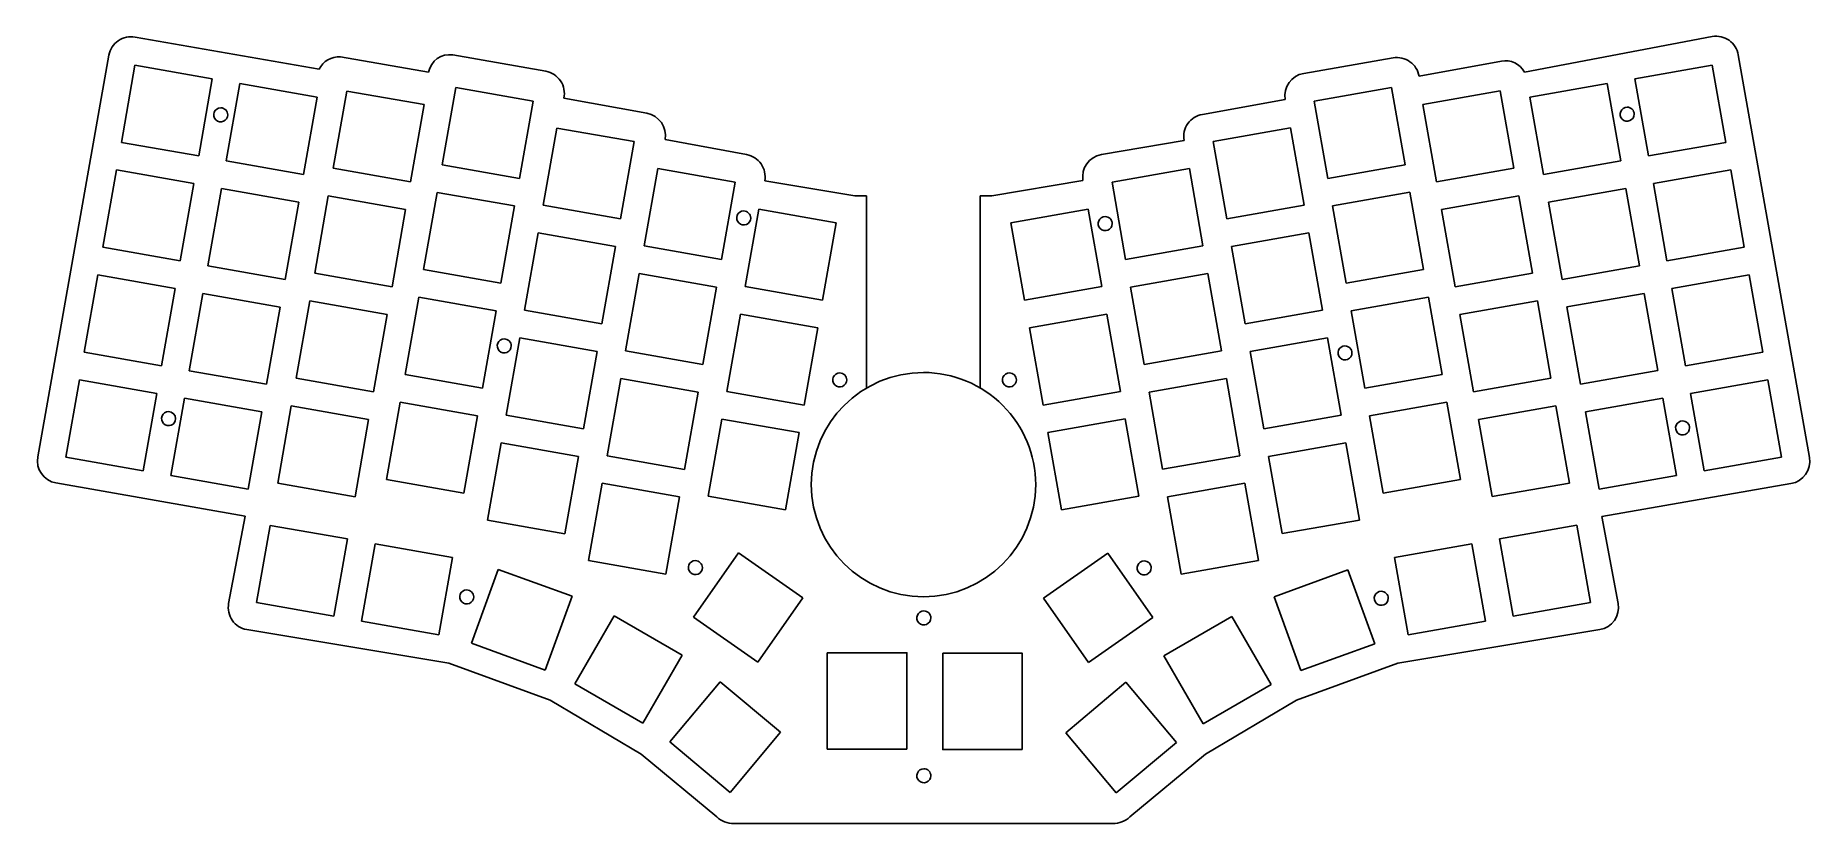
# Model space of a CAD drawing. Header units: millimetres. Extents: x 0 to 31.6, y 0 to 14.1.
import ezdxf

# ---------------------------------------------------------------- set-up
doc = ezdxf.new("R2010")
doc.units = ezdxf.units.MM
doc.layers.get('0').update_dxf_attribs({"linetype": 'CONTINUOUS'})

msp = doc.modelspace()

# ---------------------------------------------------------------- linework, layer by layer
at = {"color": 7}
for points in [[(1.749662, 14.03256), (5.028111, 13.456698)], [(29.865513, 14.041869), (26.519021, 13.408829)], [(1.282689, 13.709272), (0.012689, 6.546471)], [(5.412214, 13.679505), (6.981438, 13.405117)], [(7.413522, 13.713498), (9.070657, 13.422223)], [(24.175914, 13.660869), (22.58202, 13.383429)], [(31.59706, 6.531736), (30.32902, 13.713629)], [(1.50294, 12.15381), (1.746047, 13.532541)], [(3.124778, 13.289433), (1.746047, 13.532541)], [(26.107228, 13.604716), (24.63942, 13.332629)], [(29.864131, 13.532961), (28.4854, 13.289853)], [(29.864131, 13.532961), (30.107239, 12.15423)], [(3.124778, 13.289433), (2.881671, 11.910702)], [(3.374074, 11.823878), (3.617182, 13.202609)], [(4.995913, 12.959502), (3.617182, 13.202609)], [(5.279939, 11.690908), (5.523046, 13.069639)], [(6.901777, 12.826531), (5.523046, 13.069639)], [(7.220533, 11.7549), (7.46364, 13.133631)], [(8.842371, 12.890523), (7.46364, 13.133631)], [(24.146537, 13.13405), (22.767806, 12.890942)], [(24.146537, 13.13405), (24.389645, 11.755319)], [(26.087132, 13.070058), (24.708401, 12.826951)], [(26.087132, 13.070058), (26.330239, 11.691327)], [(27.992996, 13.203029), (26.614265, 12.959922)], [(27.992996, 13.203029), (28.236104, 11.824298)], [(28.728508, 11.911122), (28.4854, 13.289853)], [(4.995913, 12.959502), (4.752805, 11.580771)], [(6.901777, 12.826531), (6.65867, 11.4478)], [(8.842371, 12.890523), (8.599264, 11.511792)], [(10.87262, 12.672229), (9.392509, 12.941857)], [(22.25378, 12.919923), (20.776659, 12.653136)], [(23.010914, 11.512211), (22.767806, 12.890942)], [(24.951508, 11.44822), (24.708401, 12.826951)], [(26.857373, 11.581191), (26.614265, 12.959922)], [(9.022207, 11.031045), (9.265315, 12.409776)], [(10.644046, 12.166668), (9.265315, 12.409776)], [(22.344863, 12.410196), (20.966132, 12.167088)], [(22.344863, 12.410196), (22.58797, 11.031465)], [(1.50294, 12.15381), (2.881671, 11.910702)], [(10.644046, 12.166668), (10.400938, 10.787938)], [(12.65062, 11.935628), (11.195909, 12.205256)], [(20.44842, 12.189629), (18.97522, 11.935629)], [(21.20924, 10.788357), (20.966132, 12.167088)], [(28.728508, 11.911122), (30.107239, 12.15423)], [(3.374074, 11.823878), (4.752805, 11.580771)], [(7.220533, 11.7549), (8.599264, 11.511792)], [(23.010914, 11.512211), (24.389645, 11.755319)], [(26.857373, 11.581191), (28.236104, 11.824298)], [(1.173008, 10.282676), (1.416116, 11.661407)], [(2.794847, 11.418299), (1.416116, 11.661407)], [(2.794847, 11.418299), (2.551739, 10.039568)], [(5.279939, 11.690908), (6.65867, 11.4478)], [(10.823883, 10.307191), (11.066991, 11.685921)], [(12.445722, 11.442814), (11.066991, 11.685921)], [(12.445722, 11.442814), (12.202614, 10.064083)], [(14.58102, 11.199029), (12.97391, 11.468656)], [(18.64698, 11.472123), (17.01942, 11.199029)], [(20.543187, 11.686342), (19.164456, 11.443234)], [(19.407564, 10.064503), (19.164456, 11.443234)], [(20.543187, 11.686342), (20.786295, 10.307611)], [(24.951508, 11.44822), (26.330239, 11.691327)], [(30.194062, 11.661826), (28.815331, 11.418719)], [(29.058438, 10.039988), (28.815331, 11.418719)], [(30.194062, 11.661826), (30.437169, 10.283095)], [(3.044143, 9.952744), (3.28725, 11.331475)], [(4.665981, 11.088368), (3.28725, 11.331475)], [(4.665981, 11.088368), (4.422874, 9.709637)], [(4.950007, 9.819773), (5.193115, 11.198504)], [(6.571846, 10.955397), (5.193115, 11.198504)], [(6.890601, 9.883765), (7.133709, 11.262495)], [(8.51244, 11.019388), (7.133709, 11.262495)], [(14.785511, 11.199345), (14.58102, 11.199029)], [(14.785512, 7.770345), (14.785511, 11.199345)], [(17.01942, 11.199029), (16.814928, 11.198713)], [(16.814929, 7.774345), (16.814928, 11.198713)], [(24.47647, 11.262916), (23.097739, 11.019808)], [(24.47647, 11.262916), (24.719577, 9.884185)], [(26.417063, 11.198924), (25.038332, 10.955817)], [(26.417063, 11.198924), (26.66017, 9.820193)], [(28.322927, 11.331894), (26.944197, 11.088787)], [(27.187304, 9.710056), (26.944197, 11.088787)], [(28.322927, 11.331894), (28.566035, 9.953163)], [(6.571846, 10.955397), (6.328738, 9.576666)], [(8.51244, 11.019388), (8.269332, 9.640657)], [(9.022207, 11.031045), (10.400938, 10.787938)], [(12.625558, 9.583335), (12.868665, 10.962066)], [(14.247396, 10.718958), (12.868665, 10.962066)], [(18.741511, 10.962487), (17.362781, 10.719379)], [(18.741511, 10.962487), (18.984619, 9.583756)], [(21.20924, 10.788357), (22.58797, 11.031465)], [(23.340846, 9.641078), (23.097739, 11.019808)], [(25.281439, 9.577086), (25.038332, 10.955817)], [(8.692276, 9.15991), (8.935384, 10.538641)], [(10.314115, 10.295534), (8.935384, 10.538641)], [(14.247396, 10.718958), (14.004289, 9.340227)], [(17.605888, 9.340648), (17.362781, 10.719379)], [(22.674794, 10.539061), (21.296063, 10.295954)], [(22.674794, 10.539061), (22.917901, 9.16033)], [(1.173008, 10.282676), (2.551739, 10.039568)], [(10.314115, 10.295534), (10.071007, 8.916803)], [(10.823883, 10.307191), (12.202614, 10.064083)], [(19.407564, 10.064503), (20.786295, 10.307611)], [(21.53917, 8.917223), (21.296063, 10.295954)], [(29.058438, 10.039988), (30.437169, 10.283095)], [(3.044143, 9.952744), (4.422874, 9.709637)], [(4.950007, 9.819773), (6.328738, 9.576666)], [(6.890601, 9.883765), (8.269332, 9.640657)], [(20.873117, 9.815207), (19.494387, 9.5721)], [(20.873117, 9.815207), (21.116225, 8.436476)], [(23.340846, 9.641078), (24.719577, 9.884185)], [(25.281439, 9.577086), (26.66017, 9.820193)], [(27.187304, 9.710056), (28.566035, 9.953163)], [(0.843077, 8.41154), (1.086185, 9.790271)], [(2.464916, 9.547164), (1.086185, 9.790271)], [(2.464916, 9.547164), (2.221808, 8.168433)], [(10.493952, 8.436056), (10.737059, 9.814787)], [(12.11579, 9.571679), (10.737059, 9.814787)], [(12.11579, 9.571679), (11.872683, 8.192948)], [(12.625558, 9.583335), (14.004289, 9.340227)], [(17.605888, 9.340648), (18.984619, 9.583756)], [(19.737494, 8.193369), (19.494387, 9.5721)], [(30.523993, 9.790691), (29.145262, 9.547584)], [(29.38837, 8.168853), (29.145262, 9.547584)], [(30.523993, 9.790691), (30.767101, 8.41196)], [(2.714211, 8.081609), (2.957319, 9.46034)], [(4.33605, 9.217233), (2.957319, 9.46034)], [(4.33605, 9.217233), (4.092942, 7.838502)], [(4.620076, 7.948639), (4.863183, 9.32737)], [(6.241914, 9.084263), (4.863183, 9.32737)], [(6.56067, 8.012631), (6.803777, 9.391361)], [(8.182508, 9.148254), (6.803777, 9.391361)], [(24.8064, 9.391782), (23.427669, 9.148674)], [(24.8064, 9.391782), (25.049508, 8.013051)], [(26.746995, 9.32779), (25.368264, 9.084682)], [(26.746995, 9.32779), (26.990103, 7.949059)], [(28.652859, 9.46076), (27.274128, 9.217652)], [(27.517235, 7.838921), (27.274128, 9.217652)], [(28.652859, 9.46076), (28.895966, 8.082029)], [(6.241914, 9.084263), (5.998806, 7.705532)], [(8.182508, 9.148254), (7.939401, 7.769523)], [(8.692276, 9.15991), (10.071007, 8.916803)], [(12.295627, 7.712201), (12.538735, 9.090932)], [(13.917465, 8.847824), (12.538735, 9.090932)], [(19.071443, 9.091352), (17.692712, 8.848244)], [(19.071443, 9.091352), (19.314551, 7.712621)], [(21.53917, 8.917223), (22.917901, 9.16033)], [(23.670777, 7.769943), (23.427669, 9.148674)], [(25.611372, 7.705951), (25.368264, 9.084682)], [(8.362345, 7.288775), (8.605452, 8.667506)], [(9.984183, 8.424399), (8.605452, 8.667506)], [(13.917465, 8.847824), (13.674358, 7.469094)], [(17.93582, 7.469514), (17.692712, 8.848244)], [(23.004725, 8.667926), (21.625994, 8.424819)], [(23.004725, 8.667926), (23.247833, 7.289195)], [(0.843077, 8.41154), (2.221808, 8.168433)], [(9.984183, 8.424399), (9.741076, 7.045668)], [(10.493952, 8.436056), (11.872683, 8.192948)], [(19.737494, 8.193369), (21.116225, 8.436476)], [(21.869102, 7.046088), (21.625994, 8.424819)], [(29.38837, 8.168853), (30.767101, 8.41196)], [(0.513144, 6.540406), (0.756252, 7.919137)], [(2.134983, 7.676029), (0.756252, 7.919137)], [(2.714211, 8.081609), (4.092942, 7.838502)], [(4.620076, 7.948639), (5.998806, 7.705532)], [(6.56067, 8.012631), (7.939401, 7.769523)], [(10.164021, 6.56492), (10.407128, 7.943651)], [(11.785859, 7.700544), (10.407128, 7.943651)], [(21.203049, 7.944072), (19.824318, 7.700965)], [(21.203049, 7.944072), (21.446157, 6.565341)], [(23.670777, 7.769943), (25.049508, 8.013051)], [(25.611372, 7.705951), (26.990103, 7.949059)], [(27.517235, 7.838921), (28.895966, 8.082029)], [(30.853925, 7.919557), (29.475194, 7.676449)], [(30.853925, 7.919557), (31.097032, 6.540826)], [(2.134983, 7.676029), (1.891875, 6.297299)], [(11.785859, 7.700544), (11.542752, 6.321813)], [(12.295627, 7.712201), (13.674358, 7.469094)], [(17.93582, 7.469514), (19.314551, 7.712621)], [(20.067426, 6.322234), (19.824318, 7.700965)], [(29.718301, 6.297718), (29.475194, 7.676449)], [(2.384279, 6.210474), (2.627387, 7.589205)], [(4.006118, 7.346098), (2.627387, 7.589205)], [(4.006118, 7.346098), (3.76301, 5.967367)], [(4.290144, 6.077504), (4.533252, 7.456235)], [(5.911983, 7.213128), (4.533252, 7.456235)], [(6.230738, 6.141496), (6.473846, 7.520227)], [(7.852577, 7.27712), (6.473846, 7.520227)], [(8.362345, 7.288775), (9.741076, 7.045668)], [(21.869102, 7.046088), (23.247833, 7.289195)], [(25.136332, 7.520646), (23.757601, 7.277539)], [(25.136332, 7.520646), (25.379439, 6.141915)], [(27.076926, 7.456655), (25.698195, 7.213547)], [(27.076926, 7.456655), (27.320034, 6.077924)], [(28.98279, 7.589625), (27.604059, 7.346518)], [(27.847167, 5.967787), (27.604059, 7.346518)], [(28.98279, 7.589625), (29.225897, 6.210894)], [(5.911983, 7.213128), (5.668875, 5.834397)], [(7.852577, 7.27712), (7.609469, 5.898389)], [(11.965697, 5.841066), (12.208804, 7.219797)], [(13.587535, 6.97669), (12.208804, 7.219797)], [(13.587535, 6.97669), (13.344428, 5.597959)], [(19.401374, 7.220217), (18.022643, 6.97711)], [(18.265751, 5.598379), (18.022643, 6.97711)], [(19.401374, 7.220217), (19.644482, 5.841486)], [(24.000708, 5.898808), (23.757601, 7.277539)], [(25.941303, 5.834817), (25.698195, 7.213547)], [(8.032413, 5.417642), (8.275521, 6.796373)], [(9.654252, 6.553265), (8.275521, 6.796373)], [(23.334656, 6.796792), (21.955925, 6.553684)], [(23.334656, 6.796792), (23.577764, 5.418061)], [(0.513144, 6.540406), (1.891875, 6.297299)], [(9.654252, 6.553265), (9.411144, 5.174534)], [(10.164021, 6.56492), (11.542752, 6.321813)], [(20.067426, 6.322234), (21.446157, 6.565341)], [(22.199033, 5.174954), (21.955925, 6.553684)], [(29.718301, 6.297718), (31.097032, 6.540826)], [(0.335978, 6.079498), (3.70982, 5.484029)], [(2.384279, 6.210474), (3.76301, 5.967367)], [(4.290144, 6.077504), (5.668875, 5.834397)], [(6.230738, 6.141496), (7.609469, 5.898389)], [(9.834089, 4.693787), (10.077197, 6.072517)], [(11.455928, 5.82941), (10.077197, 6.072517)], [(21.532982, 6.072937), (20.154251, 5.82983)], [(21.532982, 6.072937), (21.776089, 4.694206)], [(24.000708, 5.898808), (25.379439, 6.141915)], [(25.941303, 5.834817), (27.320034, 6.077924)], [(27.847167, 5.967787), (29.225897, 6.210894)], [(31.26882, 6.068229), (27.895571, 5.480563)], [(11.455928, 5.82941), (11.21282, 4.450679)], [(11.965697, 5.841066), (13.344428, 5.597959)], [(18.265751, 5.598379), (19.644482, 5.841486)], [(20.397359, 4.451099), (20.154251, 5.82983)], [(3.70982, 5.484029), (3.416289, 3.930271)], [(8.032413, 5.417642), (9.411144, 5.174534)], [(22.199033, 5.174954), (23.577764, 5.418061)], [(27.895571, 5.480563), (28.189102, 3.926805)], [(3.914022, 3.94441), (4.15713, 5.323141)], [(5.535861, 5.080034), (4.15713, 5.323141)], [(5.535861, 5.080034), (5.292753, 3.701303)], [(27.453048, 5.323561), (26.074317, 5.080454)], [(26.317425, 3.701723), (26.074317, 5.080454)], [(27.453048, 5.323561), (27.696156, 3.94483)], [(5.785157, 3.614479), (6.028264, 4.99321)], [(7.406995, 4.750102), (6.028264, 4.99321)], [(7.406995, 4.750102), (7.163888, 3.371372)], [(11.700998, 3.688099), (12.504005, 4.834911)], [(13.650818, 4.031904), (12.504005, 4.834911)], [(19.089335, 4.826561), (17.942522, 4.023554)], [(19.089335, 4.826561), (19.892342, 3.679748)], [(25.581913, 4.993629), (24.203182, 4.750522)], [(24.44629, 3.371791), (24.203182, 4.750522)], [(25.581913, 4.993629), (25.825021, 3.614898)], [(7.743103, 3.220692), (8.221931, 4.536262)], [(9.537501, 4.057434), (8.221931, 4.536262)], [(9.834089, 4.693787), (11.21282, 4.450679)], [(20.397359, 4.451099), (21.776089, 4.694206)], [(23.368688, 4.52692), (22.053118, 4.048092)], [(23.368688, 4.52692), (23.847516, 3.21135)], [(3.914022, 3.94441), (5.292753, 3.701303)], [(9.537501, 4.057434), (9.058673, 2.741864)], [(13.650818, 4.031904), (12.847811, 2.885092)], [(18.745529, 2.876741), (17.942522, 4.023554)], [(22.531946, 2.732522), (22.053118, 4.048092)], [(26.317425, 3.701723), (27.696156, 3.94483)], [(5.785157, 3.614479), (7.163888, 3.371372)], [(9.588657, 2.4958), (10.288657, 3.708236)], [(11.501093, 3.008236), (10.288657, 3.708236)], [(11.700998, 3.688099), (12.847811, 2.885092)], [(18.745529, 2.876741), (19.892342, 3.679748)], [(21.301943, 3.69808), (20.089507, 2.99808)], [(21.301943, 3.69808), (22.001943, 2.485645)], [(24.44629, 3.371791), (25.825021, 3.614898)], [(3.739577, 3.463298), (7.34202, 2.867829)], [(7.743103, 3.220692), (9.058673, 2.741864)], [(22.531946, 2.732522), (23.847516, 3.21135)], [(27.860862, 3.463298), (24.25842, 2.867829)], [(7.34202, 2.867829), (9.14542, 2.207429)], [(11.501093, 3.008236), (10.801093, 1.7958)], [(14.086835, 1.330703), (14.086835, 3.050703)], [(15.506835, 1.330703), (15.506835, 3.050703), (14.086835, 3.050703)], [(17.565505, 1.323352), (16.145505, 1.323352), (16.145505, 3.043352)], [(17.565505, 1.323352), (17.565505, 3.043352), (16.145505, 3.043352)], [(20.789507, 1.785645), (20.089507, 2.99808)], [(24.25842, 2.867829), (22.45502, 2.207429)], [(9.588657, 2.4958), (10.801093, 1.7958)], [(11.281653, 1.459423), (12.181555, 2.531885)], [(13.254017, 1.631983), (12.181555, 2.531885)], [(19.411785, 2.523535), (18.339323, 1.623632)], [(19.411785, 2.523535), (20.311688, 1.451072)], [(20.789507, 1.785645), (22.001943, 2.485645)], [(9.14542, 2.207429), (10.77102, 1.242229)], [(22.45502, 2.207429), (20.829421, 1.242229)], [(13.254017, 1.631983), (12.354115, 0.559521)], [(19.239225, 0.55117), (18.339323, 1.623632)], [(11.281653, 1.459423), (12.354115, 0.559521)], [(15.506835, 1.330703), (14.086835, 1.330703)], [(19.239225, 0.55117), (20.311688, 1.451072)], [(10.77102, 1.242229), (12.11722, 0.12463)], [(20.829421, 1.242229), (19.483221, 0.124629)], [(12.42202, 0.005457), (19.17842, 0.005457)]]:
    msp.add_lwpolyline(points, dxfattribs=at)
for points in [[(3.27477, 12.769776)], [(28.34877, 12.781775)], [(12.59777, 10.929776)], [(19.04277, 10.829776)], [(8.32877, 8.648775)], [(23.31777, 8.523775)], [(14.310511, 8.042345)], [(15.803511, 8.049345)], [(17.335511, 8.042345)], [(2.34477, 7.350776)], [(29.336769, 7.185775)], [(11.73677, 4.693775)], [(19.73777, 4.688775)], [(7.65977, 4.171776)], [(23.96477, 4.146775)], [(15.80977, 3.797345)], [(15.80977, 0.982775)]]:
    msp.add_lwpolyline(points, close=True, dxfattribs=at)
for points in [[(1.44922, 13.967629), (1.361645, 13.907), (1.301742, 13.814066), (1.282689, 13.70927)], [(1.749662, 14.03256), (1.644866, 14.051614), (1.536794, 14.028257), (1.44922, 13.967629)], [(30.165252, 13.97375), (30.078327, 14.035307), (29.970507, 14.059811), (29.865515, 14.041869)], [(30.329021, 13.713629), (30.311088, 13.818623), (30.252178, 13.912192), (30.165252, 13.97375)], [(5.412214, 13.679506), (5.250833, 13.690046), (5.099081, 13.602019), (5.02811, 13.456698)], [(7.413522, 13.7135), (7.20978, 13.744539), (7.018309, 13.607884), (6.981437, 13.405117)], [(24.475652, 13.59275), (24.388726, 13.654307), (24.280906, 13.67881), (24.175914, 13.660868)], [(26.519024, 13.408831), (26.436858, 13.554494), (26.272078, 13.632877), (26.107228, 13.604716)], [(9.333214, 13.250135), (9.272571, 13.340646), (9.177848, 13.40273), (9.070657, 13.422223)], [(22.58202, 13.383433), (22.363386, 13.346077), (22.216429, 13.138557), (22.253781, 12.919922)], [(24.639421, 13.332629), (24.621487, 13.437623), (24.562577, 13.531192), (24.475652, 13.59275)], [(9.392507, 12.941857), (9.415248, 13.048406), (9.393857, 13.159624), (9.333214, 13.250135)], [(3.159285, 12.692611), (3.139937, 12.645902), (3.150632, 12.592137), (3.186382, 12.556387)], [(3.27477, 12.769776), (3.224212, 12.769776), (3.178633, 12.73932), (3.159285, 12.692611)], [(3.363158, 12.733164), (3.339716, 12.756606), (3.307922, 12.769776), (3.27477, 12.769776)], [(3.39977, 12.644776), (3.39977, 12.677928), (3.3866, 12.709722), (3.363158, 12.733164)], [(11.195908, 12.205256), (11.235582, 12.42348), (11.090843, 12.632549), (10.87262, 12.672229)], [(28.233285, 12.704611), (28.213937, 12.657902), (28.224632, 12.604137), (28.260381, 12.568387)], [(28.34877, 12.781775), (28.298212, 12.781775), (28.252632, 12.75132), (28.233285, 12.704611)], [(28.437158, 12.745164), (28.413716, 12.768606), (28.381922, 12.781775), (28.34877, 12.781775)], [(28.47377, 12.656775), (28.47377, 12.689927), (28.4606, 12.721722), (28.437158, 12.745164)], [(3.186382, 12.556387), (3.222131, 12.520638), (3.275896, 12.509943), (3.322605, 12.529291)], [(3.322605, 12.529291), (3.369315, 12.548638), (3.39977, 12.594218), (3.39977, 12.644776)], [(20.516539, 12.489365), (20.454981, 12.40244), (20.430478, 12.294621), (20.44842, 12.189629)], [(20.77666, 12.653132), (20.671666, 12.6352), (20.578097, 12.57629), (20.516539, 12.489365)], [(28.260381, 12.568387), (28.296131, 12.532637), (28.349896, 12.521943), (28.396605, 12.54129)], [(28.396605, 12.54129), (28.443314, 12.560638), (28.47377, 12.606218), (28.47377, 12.656775)], [(12.908983, 11.769101), (12.848354, 11.856676), (12.755417, 11.916578), (12.65062, 11.935629)], [(12.973912, 11.468655), (12.992968, 11.573451), (12.969613, 11.681525), (12.908983, 11.769101)], [(18.97522, 11.935633), (18.756586, 11.898277), (18.60963, 11.690758), (18.646981, 11.472123)], [(12.482285, 10.852611), (12.462937, 10.805902), (12.473632, 10.752137), (12.509382, 10.716387)], [(12.59777, 10.929776), (12.547212, 10.929776), (12.501633, 10.89932), (12.482285, 10.852611)], [(12.686158, 10.893164), (12.662716, 10.916606), (12.630922, 10.929776), (12.59777, 10.929776)], [(12.645605, 10.689291), (12.692315, 10.708638), (12.72277, 10.754218), (12.72277, 10.804776)], [(12.72277, 10.804776), (12.72277, 10.837928), (12.7096, 10.869722), (12.686158, 10.893164)], [(19.04277, 10.829776), (18.992212, 10.829776), (18.946632, 10.79932), (18.927285, 10.752611)], [(19.131158, 10.793164), (19.107716, 10.816606), (19.075922, 10.829776), (19.04277, 10.829776)], [(19.16777, 10.704776), (19.16777, 10.737928), (19.1546, 10.769722), (19.131158, 10.793164)], [(12.509382, 10.716387), (12.545131, 10.680638), (12.598896, 10.669943), (12.645605, 10.689291)], [(18.927285, 10.752611), (18.907937, 10.705902), (18.918631, 10.652137), (18.954381, 10.616387)], [(18.954381, 10.616387), (18.990131, 10.580637), (19.043896, 10.569943), (19.090605, 10.589291)], [(19.090605, 10.589291), (19.137314, 10.608638), (19.16777, 10.654218), (19.16777, 10.704776)], [(8.213285, 8.571611), (8.193937, 8.524901), (8.204632, 8.471137), (8.240381, 8.435387)], [(8.32877, 8.648775), (8.278212, 8.648775), (8.232632, 8.61832), (8.213285, 8.571611)], [(8.417158, 8.612164), (8.393716, 8.635606), (8.361922, 8.648775), (8.32877, 8.648775)], [(8.45377, 8.523775), (8.45377, 8.556927), (8.4406, 8.588722), (8.417158, 8.612164)], [(8.240381, 8.435387), (8.276131, 8.399637), (8.329896, 8.388943), (8.376605, 8.40829)], [(8.376605, 8.40829), (8.423314, 8.427638), (8.45377, 8.473218), (8.45377, 8.523775)], [(23.202285, 8.446611), (23.182937, 8.399902), (23.193631, 8.346137), (23.229381, 8.310387)], [(23.31777, 8.523775), (23.267212, 8.523775), (23.221632, 8.49332), (23.202285, 8.446611)], [(23.229381, 8.310387), (23.265131, 8.274637), (23.318896, 8.263943), (23.365605, 8.28329)], [(23.406158, 8.487164), (23.382716, 8.510606), (23.350922, 8.523775), (23.31777, 8.523775)], [(23.365605, 8.28329), (23.412314, 8.302638), (23.44277, 8.348218), (23.44277, 8.398775)], [(23.44277, 8.398775), (23.44277, 8.431927), (23.4296, 8.463722), (23.406158, 8.487164)], [(15.803511, 8.049345), (14.698942, 8.049345), (13.803511, 7.153914), (13.803511, 6.049345)], [(14.195026, 7.96518), (14.175679, 7.918471), (14.186373, 7.864706), (14.222123, 7.828956)], [(14.310511, 8.042345), (14.259954, 8.042345), (14.214374, 8.011889), (14.195026, 7.96518)], [(14.3989, 8.005733), (14.375458, 8.029175), (14.343663, 8.042345), (14.310511, 8.042345)], [(14.358347, 7.80186), (14.405056, 7.821207), (14.435511, 7.866787), (14.435511, 7.917345)], [(14.435511, 7.917345), (14.435511, 7.950497), (14.422342, 7.982291), (14.3989, 8.005733)], [(17.217725, 7.463558), (16.842652, 7.838631), (16.333944, 8.049345), (15.803511, 8.049345)], [(17.220026, 7.96518), (17.200679, 7.918471), (17.211373, 7.864706), (17.247123, 7.828956)], [(17.335511, 8.042345), (17.284954, 8.042345), (17.239374, 8.011889), (17.220026, 7.96518)], [(17.4239, 8.005733), (17.400458, 8.029175), (17.368663, 8.042345), (17.335511, 8.042345)], [(17.383347, 7.80186), (17.430056, 7.821207), (17.460511, 7.866787), (17.460511, 7.917345)], [(17.460511, 7.917345), (17.460511, 7.950497), (17.447342, 7.982291), (17.4239, 8.005733)], [(14.222123, 7.828956), (14.257873, 7.793206), (14.311637, 7.782512), (14.358347, 7.80186)], [(17.247123, 7.828956), (17.282873, 7.793206), (17.336637, 7.782512), (17.383347, 7.80186)], [(2.34477, 7.350776), (2.294212, 7.350776), (2.248632, 7.32032), (2.229285, 7.273611)], [(2.46977, 7.225776), (2.46977, 7.294811), (2.413805, 7.350776), (2.34477, 7.350776)], [(17.803511, 6.049345), (17.803511, 6.579777), (17.592798, 7.088485), (17.217725, 7.463558)], [(2.229285, 7.273611), (2.209937, 7.226902), (2.220632, 7.173137), (2.256381, 7.137387)], [(2.256381, 7.137387), (2.292131, 7.101638), (2.345896, 7.090943), (2.392605, 7.110291)], [(2.392605, 7.110291), (2.439314, 7.129638), (2.46977, 7.175218), (2.46977, 7.225776)], [(29.221284, 7.108611), (29.201937, 7.061901), (29.212631, 7.008137), (29.248381, 6.972387)], [(29.336769, 7.185775), (29.286212, 7.185775), (29.240632, 7.15532), (29.221284, 7.108611)], [(29.248381, 6.972387), (29.284131, 6.936637), (29.337896, 6.925943), (29.384605, 6.94529)], [(29.425158, 7.149163), (29.401716, 7.172605), (29.369921, 7.185775), (29.336769, 7.185775)], [(29.384605, 6.94529), (29.431314, 6.964638), (29.461769, 7.010217), (29.461769, 7.060775)], [(29.461769, 7.060775), (29.461769, 7.093927), (29.4486, 7.125721), (29.425158, 7.149163)], [(0.012688, 6.546471), (-0.026978, 6.328248), (0.117758, 6.119184), (0.335977, 6.079498)], [(31.26882, 6.068227), (31.487455, 6.105582), (31.634412, 6.313101), (31.59706, 6.531736)], [(13.803511, 6.049345), (13.803511, 4.944775), (14.698942, 4.049345), (15.803511, 4.049345)], [(15.803511, 4.049345), (16.908081, 4.049345), (17.803511, 4.944775), (17.803511, 6.049345)], [(11.621285, 4.616611), (11.601937, 4.569902), (11.612631, 4.516137), (11.648381, 4.480387)], [(11.73677, 4.693775), (11.686212, 4.693775), (11.640632, 4.66332), (11.621285, 4.616611)], [(11.648381, 4.480387), (11.684131, 4.444637), (11.737896, 4.433943), (11.784605, 4.45329)], [(11.825158, 4.657164), (11.801716, 4.680606), (11.769922, 4.693775), (11.73677, 4.693775)], [(11.784605, 4.45329), (11.831314, 4.472638), (11.86177, 4.518218), (11.86177, 4.568775)], [(11.86177, 4.568775), (11.86177, 4.601927), (11.8486, 4.633722), (11.825158, 4.657164)], [(19.622285, 4.611611), (19.602937, 4.564901), (19.613632, 4.511137), (19.649381, 4.475387)], [(19.73777, 4.688775), (19.687212, 4.688775), (19.641632, 4.65832), (19.622285, 4.611611)], [(19.649381, 4.475387), (19.685131, 4.439637), (19.738896, 4.428943), (19.785605, 4.44829)], [(19.826158, 4.652164), (19.802716, 4.675606), (19.770922, 4.688775), (19.73777, 4.688775)], [(19.785605, 4.44829), (19.832314, 4.467638), (19.86277, 4.513217), (19.86277, 4.563775)], [(19.86277, 4.563775), (19.86277, 4.596927), (19.8496, 4.628722), (19.826158, 4.652164)], [(7.65977, 4.171776), (7.609212, 4.171776), (7.563632, 4.14132), (7.544285, 4.094611)], [(7.748158, 4.135164), (7.724716, 4.158606), (7.692922, 4.171776), (7.65977, 4.171776)], [(7.78477, 4.046776), (7.78477, 4.079928), (7.7716, 4.111722), (7.748158, 4.135164)], [(23.96477, 4.146775), (23.914212, 4.146775), (23.868632, 4.11632), (23.849285, 4.069611)], [(24.053158, 4.110164), (24.029716, 4.133606), (23.997922, 4.146775), (23.96477, 4.146775)], [(3.416291, 3.930271), (3.397233, 3.825476), (3.420587, 3.717401), (3.481216, 3.629826)], [(7.544285, 4.094611), (7.524937, 4.047902), (7.535632, 3.994137), (7.571381, 3.958387)], [(7.571381, 3.958387), (7.607131, 3.922638), (7.660896, 3.911943), (7.707605, 3.931291)], [(7.707605, 3.931291), (7.754314, 3.950638), (7.78477, 3.996218), (7.78477, 4.046776)], [(23.849285, 4.069611), (23.829937, 4.022901), (23.840632, 3.969137), (23.876381, 3.933387)], [(23.876381, 3.933387), (23.912131, 3.897637), (23.965896, 3.886943), (24.012605, 3.90629)], [(24.012605, 3.90629), (24.059314, 3.925638), (24.08977, 3.971217), (24.08977, 4.021775)], [(24.08977, 4.021775), (24.08977, 4.054927), (24.0766, 4.086722), (24.053158, 4.110164)], [(27.860862, 3.463296), (28.079496, 3.500652), (28.226452, 3.70817), (28.189102, 3.926805)], [(3.481216, 3.629826), (3.541844, 3.54225), (3.634781, 3.482348), (3.739578, 3.463298)], [(15.694285, 3.72018), (15.674937, 3.673471), (15.685632, 3.619706), (15.721381, 3.583956)], [(15.80977, 3.797345), (15.759212, 3.797345), (15.713632, 3.766889), (15.694285, 3.72018)], [(15.721381, 3.583956), (15.757131, 3.548206), (15.810896, 3.537512), (15.857605, 3.55686)], [(15.898158, 3.760733), (15.874716, 3.784175), (15.842922, 3.797345), (15.80977, 3.797345)], [(15.857605, 3.55686), (15.904315, 3.576207), (15.93477, 3.621787), (15.93477, 3.672345)], [(15.93477, 3.672345), (15.93477, 3.705497), (15.9216, 3.737291), (15.898158, 3.760733)], [(15.80977, 0.982775), (15.759212, 0.982775), (15.713632, 0.95232), (15.694285, 0.905611)], [(15.898158, 0.946164), (15.874716, 0.969606), (15.842922, 0.982775), (15.80977, 0.982775)], [(15.694285, 0.905611), (15.674937, 0.858901), (15.685632, 0.805137), (15.721381, 0.769387)], [(15.721381, 0.769387), (15.757131, 0.733637), (15.810896, 0.722943), (15.857605, 0.74229)], [(15.857605, 0.74229), (15.904315, 0.761638), (15.93477, 0.807218), (15.93477, 0.857775)], [(15.93477, 0.857775), (15.93477, 0.890927), (15.9216, 0.922722), (15.898158, 0.946164)], [(12.117218, 0.124627), (12.200229, 0.048004), (12.309053, 0.005457), (12.422021, 0.005457)], [(19.17842, 0.005459), (19.291387, 0.005459), (19.400211, 0.048006), (19.483221, 0.124629)]]:
    msp.add_open_spline(points, degree=3, dxfattribs=at)

doc.saveas('drawing.dxf')
